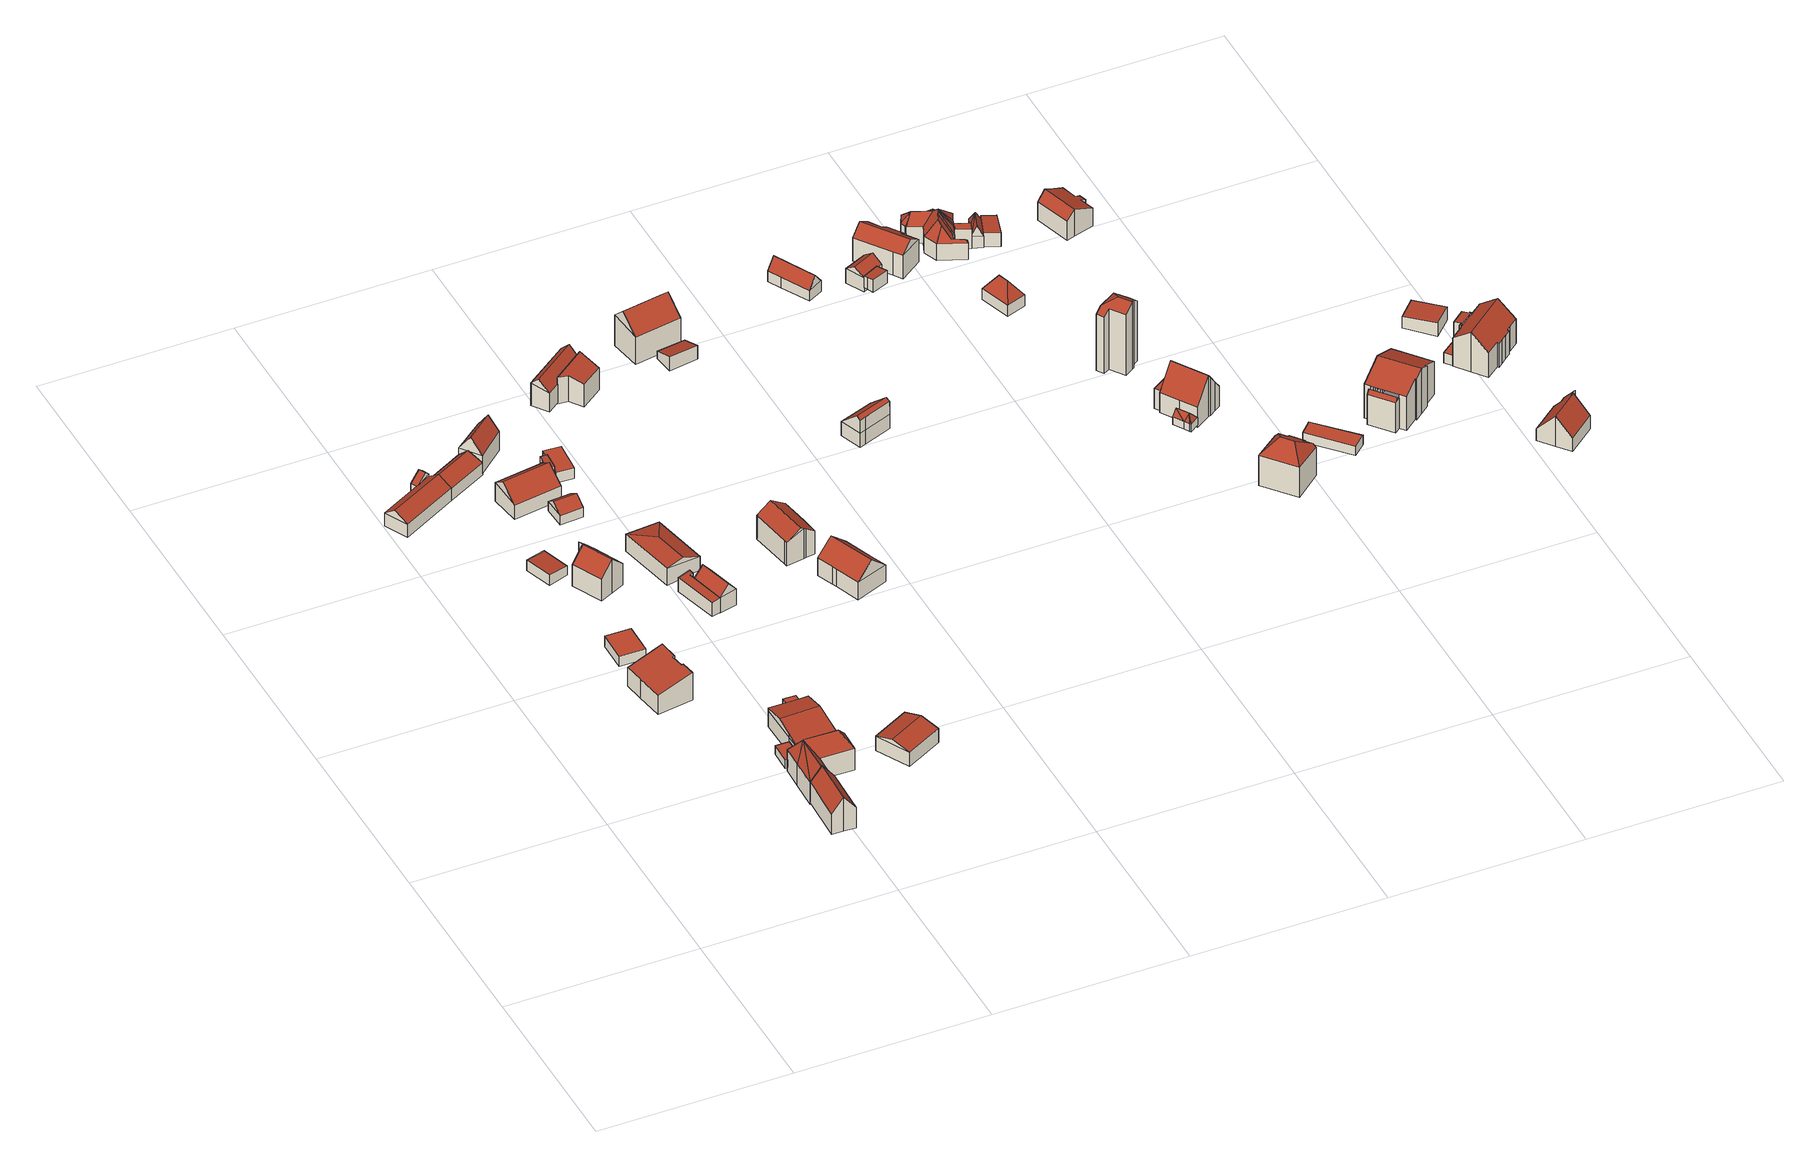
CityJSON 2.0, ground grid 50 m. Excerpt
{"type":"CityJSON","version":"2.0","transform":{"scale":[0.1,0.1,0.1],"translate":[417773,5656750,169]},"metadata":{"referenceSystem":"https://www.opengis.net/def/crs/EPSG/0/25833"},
"CityObjects":{
"building1":{"type":"Building","attributes":{"Dachtyp_tdc":"tdcPolyFlatRoof","Gemeindeschluessel":14612000,"Dachneigung":14.38,"QualitaetDacherkennung":85,"Geometrietyp2DReferenz":"3000","measuredHeight":8.05,"function":"31001_9998","roofType":"2100"},"geometry":[{"type":"Solid","lod":"2","boundaries":[[[[0,1,2,3]],[[1,4,5,2]],[[4,6,7,5]],[[6,8,9,7]],[[8,10,11,9]],[[10,12,13,11]],[[12,14,15,13]],[[14,16,17,15]],[[16,18,19,17]],[[18,20,21,19]],[[18,16,14,12,10,8,6,4,1,0,20]],[[21,3,2,5,7,9,11,13,15,17,19]],[[20,0,3,21]]]],"semantics":{"surfaces":[{"type":"WallSurface"},{"type":"RoofSurface"},{"type":"GroundSurface"}],"values":[[0,0,0,0,0,0,0,0,0,0,1,2,0]]}}]},
"building2":{"type":"Building","attributes":{"Dachtyp_tdc":"tdcPolyFlatRoof","Gemeindeschluessel":14612000,"Dachneigung":0,"QualitaetDacherkennung":0,"Geometrietyp2DReferenz":"3000","BezugspunktDach":"2000","measuredHeight":3,"function":"31001_9998"},"geometry":[{"type":"MultiSurface","lod":"2","boundaries":[[[22,23,24,25]],[[25,24,26,27]],[[24,23,28,26]],[[23,22,29,28]],[[22,25,27,29]],[[27,26,28,29]]],"semantics":{"surfaces":[{"type":"RoofSurface"},{"type":"WallSurface"},{"type":"GroundSurface"}],"values":[0,1,1,1,1,2]}}]},
"building3":{"type":"Building","attributes":{"Dachtyp_tdc":"tdcFreeFormRoof","Gemeindeschluessel":14612000,"Dachneigung":52.59,"QualitaetDacherkennung":66,"Geometrietyp2DReferenz":"3000","measuredHeight":9.77,"function":"31001_9998","roofType":"5000"},"geometry":[{"type":"Solid","lod":"2","boundaries":[[[[30,31,32,33]],[[31,34,35,32]],[[34,36,37,35]],[[36,38,39,37]],[[38,40,41,39]],[[40,42,43,41]],[[42,30,33,43]],[[38,36,34,31]],[[31,30,42,40,38]],[[33,32,35,37,39,41,43]]]],"semantics":{"surfaces":[{"type":"WallSurface"},{"type":"RoofSurface"},{"type":"GroundSurface"}],"values":[[0,0,0,0,0,0,0,1,1,2]]}}]},
"building4":{"type":"Building","attributes":{"Dachtyp_tdc":"tdcPolyFlatRoof","Gemeindeschluessel":14612000,"Dachneigung":0,"QualitaetDacherkennung":72,"Geometrietyp2DReferenz":"3000","measuredHeight":2.59,"function":"31001_9998","roofType":"1000"},"geometry":[{"type":"Solid","lod":"2","boundaries":[[[[44,45,46,47]],[[45,48,49,46]],[[48,50,51,49]],[[50,52,53,51]],[[52,44,47,53]],[[52,50,48,45,44]],[[47,46,49,51,53]]]],"semantics":{"surfaces":[{"type":"WallSurface"},{"type":"RoofSurface"},{"type":"GroundSurface"}],"values":[[0,0,0,0,0,1,2]]}}]},
"building5":{"type":"Building","attributes":{"Dachtyp_tdc":"tdcPolyFlatRoof","Gemeindeschluessel":14612000,"Dachneigung":4.16,"QualitaetDacherkennung":73,"Geometrietyp2DReferenz":"3000","measuredHeight":3.13,"function":"31001_9998","roofType":"2100"},"geometry":[{"type":"Solid","lod":"2","boundaries":[[[[54,55,56,57]],[[55,58,59,56]],[[58,60,61,59]],[[60,54,57,61]],[[60,58,55,54]],[[57,56,59,61]]]],"semantics":{"surfaces":[{"type":"WallSurface"},{"type":"RoofSurface"},{"type":"GroundSurface"}],"values":[[0,0,0,0,1,2]]}}]},
"building6":{"type":"Building","attributes":{"Dachtyp_tdc":"tdcFreeFormRoof","Gemeindeschluessel":14612000,"Dachneigung":54.81,"QualitaetDacherkennung":33,"Geometrietyp2DReferenz":"3000","measuredHeight":10.43,"function":"31001_9998","roofType":"5000"},"geometry":[{"type":"Solid","lod":"2","boundaries":[[[[62,63,64,65]],[[63,66,67,64]],[[66,68,69,67]],[[68,70,71,69]],[[70,72,73,71]],[[72,74,75,73]],[[74,76,77,75]],[[76,78,79,77]],[[78,62,65,79]],[[80,81,78,76]],[[82,83,80,76,74]],[[84,82,74,72]],[[84,72,70]],[[84,83,82]],[[70,83,84]],[[68,83,70]],[[83,68,66]],[[66,80,83]],[[63,80,66]],[[62,80,63]],[[80,62,81]],[[81,62,78]],[[65,64,67,69,71,73,75,77,79]]]],"semantics":{"surfaces":[{"type":"WallSurface"},{"type":"RoofSurface"},{"type":"GroundSurface"}],"values":[[0,0,0,0,0,0,0,0,0,1,1,1,1,1,1,1,1,1,1,1,1,0,2]]}}]},
"building7":{"type":"Building","attributes":{"Dachtyp_tdc":"tdcFreeFormRoof","Gemeindeschluessel":14612000,"Dachneigung":10.25,"QualitaetDacherkennung":18,"Geometrietyp2DReferenz":"3000","measuredHeight":6.63,"function":"31001_9998","roofType":"5000"},"geometry":[{"type":"Solid","lod":"2","boundaries":[[[[85,86,87,88]],[[86,89,90,87]],[[89,91,92,90]],[[91,93,94,92]],[[93,95,96,94]],[[95,97,98,96]],[[97,85,88,98]],[[99,100,101,102,103,104]],[[85,104,103,105,106]],[[85,106,86]],[[86,106,105,89]],[[89,105,103,102,91]],[[91,102,101,93]],[[93,101,100,95]],[[95,100,99,97]],[[97,99,104,85]],[[88,87,90,92,94,96,98]]]],"semantics":{"surfaces":[{"type":"WallSurface"},{"type":"RoofSurface"},{"type":"GroundSurface"}],"values":[[0,0,0,0,0,0,0,1,1,0,0,0,0,0,0,0,2]]}}]},
"building8":{"type":"Building","attributes":{"Dachtyp_tdc":"tdcGableRoof","Gemeindeschluessel":14612000,"Dachneigung":43.23,"QualitaetDacherkennung":82,"Geometrietyp2DReferenz":"3000","measuredHeight":9.87,"function":"31001_9998","roofType":"3100"},"geometry":[{"type":"Solid","lod":"2","boundaries":[[[[107,108,109,110]],[[108,111,112,109]],[[111,113,114,112]],[[113,115,116,114]],[[115,117,118,116]],[[117,119,120,118]],[[119,121,122,120]],[[121,123,124,122]],[[123,125,126,124]],[[125,127,128,126]],[[127,107,110,128]],[[123,121,119,117,115,113,111,108]],[[108,107,127,125,123]],[[110,109,112,114,116,118,120,122,124,126,128]]]],"semantics":{"surfaces":[{"type":"WallSurface"},{"type":"RoofSurface"},{"type":"GroundSurface"}],"values":[[0,0,0,0,0,0,0,0,0,0,0,1,1,2]]}}]},
"building9":{"type":"Building","attributes":{"Dachtyp_tdc":"tdcPolyFlatRoof","Gemeindeschluessel":14612000,"Dachneigung":0,"QualitaetDacherkennung":0,"Geometrietyp2DReferenz":"3000","BezugspunktDach":"2000","measuredHeight":3,"function":"31001_9998"},"geometry":[{"type":"MultiSurface","lod":"2","boundaries":[[[129,130,131,132]],[[132,131,133,134]],[[131,130,135,133]],[[130,129,136,135]],[[129,132,134,136]],[[134,133,135,136]]],"semantics":{"surfaces":[{"type":"RoofSurface"},{"type":"WallSurface"},{"type":"GroundSurface"}],"values":[0,1,1,1,1,2]}}]},
"building10":{"type":"Building","attributes":{"Gemeindeschluessel":14612000,"Geometrietyp2DReferenz":"3000","function":"31001_9998","roofType":"9999"},"children":["building10-1","building10-2","building10-3"]},
"building10-1":{"type":"BuildingPart","attributes":{"Dachtyp_tdc":"tdcGableRoof","Dachneigung":31.47,"QualitaetDacherkennung":83,"Geometrietyp2DReferenz":"3000","measuredHeight":5.92,"roofType":"3100"},"parents":["building10"],"geometry":[{"type":"MultiSurface","lod":"2","boundaries":[[[137,138,139,140]],[[141,142,143,144]],[[142,137,140,143]],[[137,142,145]],[[138,137,145,146,147,148]],[[142,141,149,150,146,145]],[[140,139,144,143]]],"semantics":{"surfaces":[{"type":"WallSurface"},{"type":"RoofSurface"},{"type":"GroundSurface"}],"values":[0,0,0,0,1,1,2]}}]},
"building10-2":{"type":"BuildingPart","attributes":{"Dachtyp_tdc":"tdcGableRoof","Dachneigung":29.87,"QualitaetDacherkennung":83,"Geometrietyp2DReferenz":"3000","measuredHeight":5.85,"roofType":"3100"},"parents":["building10"],"geometry":[{"type":"MultiSurface","lod":"2","boundaries":[[[148,151,152,139,138]],[[153,151,154]],[[151,148,147,155,154]],[[156,157,153,154,155,150]],[[139,152,158,159,160,144]],[[151,153,158,152]]],"semantics":{"surfaces":[{"type":"WallSurface"},{"type":"RoofSurface"},{"type":"GroundSurface"}],"values":[0,0,1,1,2,0]}}]},
"building10-3":{"type":"BuildingPart","attributes":{"Dachtyp_tdc":"tdcGableRoof","Dachneigung":36.68,"QualitaetDacherkennung":73,"Geometrietyp2DReferenz":"3000","measuredHeight":5.77,"roofType":"3100"},"parents":["building10"],"geometry":[{"type":"MultiSurface","lod":"2","boundaries":[[[161,162,163,159]],[[162,164,165,163]],[[164,166,156,160,165]],[[164,162,167]],[[161,157,166,168]],[[162,161,168,167]],[[166,164,167,168]],[[159,163,165,160]]],"semantics":{"surfaces":[{"type":"WallSurface"},{"type":"RoofSurface"},{"type":"GroundSurface"}],"values":[0,0,0,0,0,1,1,2]}}]},
"building11":{"type":"Building","attributes":{"Dachtyp_tdc":"tdcGableRoof","Gemeindeschluessel":14612000,"Dachneigung":14.62,"QualitaetDacherkennung":73,"Geometrietyp2DReferenz":"3000","measuredHeight":5.46,"function":"31001_9998","roofType":"3100"},"geometry":[{"type":"Solid","lod":"2","boundaries":[[[[169,170,171,172]],[[170,173,174,171]],[[169,175,176]],[[173,170,177]],[[175,173,177,176]],[[170,169,176,177]],[[174,178,172,171]],[[173,175,178,174]],[[175,169,172,178]]]],"semantics":{"surfaces":[{"type":"WallSurface"},{"type":"RoofSurface"},{"type":"GroundSurface"}],"values":[[0,0,0,0,1,1,2,0,0]]}}]},
"building12":{"type":"Building","attributes":{"Dachtyp_tdc":"tdcPolyFlatRoof","Gemeindeschluessel":14612000,"Dachneigung":6.79,"QualitaetDacherkennung":65,"Geometrietyp2DReferenz":"3000","measuredHeight":4.45,"function":"31001_9998","roofType":"2100"},"geometry":[{"type":"Solid","lod":"2","boundaries":[[[[179,180,181,182]],[[180,183,184,181]],[[183,185,186,184]],[[185,187,188,186]],[[187,189,190,188]],[[189,191,192,190]],[[191,179,182,192]],[[191,189,187,185,183,180,179]],[[182,181,184,186,188,190,192]]]],"semantics":{"surfaces":[{"type":"WallSurface"},{"type":"RoofSurface"},{"type":"GroundSurface"}],"values":[[0,0,0,0,0,0,0,1,2]]}}]},
"building13":{"type":"Building","attributes":{"Dachtyp_tdc":"tdcGableRoof","Gemeindeschluessel":14612000,"Dachneigung":36.39,"QualitaetDacherkennung":91,"Geometrietyp2DReferenz":"3000","measuredHeight":7.76,"function":"31001_9998","roofType":"3100"},"geometry":[{"type":"Solid","lod":"2","boundaries":[[[[193,194,195,196]],[[194,197,198,195]],[[197,199,200,198]],[[199,193,196,200]],[[197,194,201]],[[193,199,202]],[[194,193,202,201]],[[199,197,201,202]],[[196,195,198,200]]]],"semantics":{"surfaces":[{"type":"WallSurface"},{"type":"RoofSurface"},{"type":"GroundSurface"}],"values":[[0,0,0,0,0,0,1,1,2]]}}]},
"building14":{"type":"Building","attributes":{"Dachtyp_tdc":"tdcGableRoof","Gemeindeschluessel":14612000,"Dachneigung":48.1,"QualitaetDacherkennung":83,"Geometrietyp2DReferenz":"3000","measuredHeight":7.21,"function":"31001_9998","roofType":"3100"},"geometry":[{"type":"Solid","lod":"2","boundaries":[[[[189,187,203,204]],[[187,205,206,203]],[[205,207,208,206]],[[207,189,204,208]],[[205,187,209]],[[189,207,210]],[[187,189,210,209]],[[207,205,209,210]],[[204,203,206,208]]]],"semantics":{"surfaces":[{"type":"WallSurface"},{"type":"RoofSurface"},{"type":"GroundSurface"}],"values":[[0,0,0,0,0,0,1,1,2]]}}]},
"building15":{"type":"Building","attributes":{"Dachtyp_tdc":"tdcGableRoof","Gemeindeschluessel":14612000,"Dachneigung":34.27,"QualitaetDacherkennung":97,"Geometrietyp2DReferenz":"3000","measuredHeight":4.75,"function":"31001_9998","roofType":"3100"},"geometry":[{"type":"Solid","lod":"2","boundaries":[[[[211,212,213,214]],[[212,215,216,213]],[[215,217,218,216]],[[217,211,214,218]],[[215,212,219]],[[211,217,220]],[[212,211,220,219]],[[217,215,219,220]],[[214,213,216,218]]]],"semantics":{"surfaces":[{"type":"WallSurface"},{"type":"RoofSurface"},{"type":"GroundSurface"}],"values":[[0,0,0,0,0,0,1,1,2]]}}]},
"building16":{"type":"Building","attributes":{"Dachtyp_tdc":"tdcHipAndGableRoof","Gemeindeschluessel":14612000,"Dachneigung":21.78,"QualitaetDacherkennung":17,"Geometrietyp2DReferenz":"3000","measuredHeight":5.91,"function":"31001_9998","roofType":"5000"},"geometry":[{"type":"Solid","lod":"2","boundaries":[[[[221,222,223,224]],[[222,225,226,223]],[[225,227,228,226]],[[227,221,224,228]],[[225,222,229]],[[221,227,230]],[[222,221,230,229]],[[227,225,229,230]],[[224,223,226,228]]]],"semantics":{"surfaces":[{"type":"WallSurface"},{"type":"RoofSurface"},{"type":"GroundSurface"}],"values":[[0,0,0,0,1,0,1,1,2]]}}]},
"building17":{"type":"Building","attributes":{"Dachtyp_tdc":"tdcPolyFlatRoof","Gemeindeschluessel":14612000,"Dachneigung":3.76,"QualitaetDacherkennung":83,"Geometrietyp2DReferenz":"3000","measuredHeight":2.89,"function":"31001_9998","roofType":"2100"},"geometry":[{"type":"Solid","lod":"2","boundaries":[[[[231,232,233,234]],[[232,235,236,233]],[[235,237,238,236]],[[237,239,240,238]],[[239,241,242,240]],[[241,231,234,242]],[[241,239,237,235,232,231]],[[234,233,236,238,240,242]]]],"semantics":{"surfaces":[{"type":"WallSurface"},{"type":"RoofSurface"},{"type":"GroundSurface"}],"values":[[0,0,0,0,0,0,1,2]]}}]},
"building18":{"type":"Building","attributes":{"Dachtyp_tdc":"tdcGableRoof","Gemeindeschluessel":14612000,"Dachneigung":54.83,"QualitaetDacherkennung":79,"Geometrietyp2DReferenz":"3000","measuredHeight":9.63,"function":"31001_9998","roofType":"3100"},"geometry":[{"type":"Solid","lod":"2","boundaries":[[[[243,244,245,246]],[[244,247,248,245]],[[247,249,250,248]],[[249,243,246,250]],[[247,244,251]],[[243,249,252]],[[244,243,252,251]],[[249,247,251,252]],[[246,245,248,250]]]],"semantics":{"surfaces":[{"type":"WallSurface"},{"type":"RoofSurface"},{"type":"GroundSurface"}],"values":[[0,0,0,0,0,0,1,1,2]]}}]},
"building19":{"type":"Building","attributes":{"Dachtyp_tdc":"tdcPolyFlatRoof","Gemeindeschluessel":14612000,"Dachneigung":0,"QualitaetDacherkennung":0,"Geometrietyp2DReferenz":"3000","BezugspunktDach":"2000","measuredHeight":3,"function":"31001_9998"},"geometry":[{"type":"MultiSurface","lod":"2","boundaries":[[[253,254,255,256,257,258]],[[258,257,259,260]],[[257,256,261,259]],[[256,255,262,261]],[[255,254,263,262]],[[254,253,264,263]],[[253,258,260,264]],[[260,259,261,262,263,264]]],"semantics":{"surfaces":[{"type":"RoofSurface"},{"type":"WallSurface"},{"type":"GroundSurface"}],"values":[0,1,1,1,1,1,1,2]}}]},
"building20":{"type":"Building","attributes":{"Dachtyp_tdc":"tdcFreeFormRoof","Gemeindeschluessel":14612000,"Dachneigung":33.95,"QualitaetDacherkennung":75,"Geometrietyp2DReferenz":"3000","measuredHeight":9.49,"function":"31001_9998","roofType":"5000"},"geometry":[{"type":"Solid","lod":"2","boundaries":[[[[265,266,267,268]],[[266,269,270,267]],[[269,271,272,270]],[[271,273,274,272]],[[273,275,276,274]],[[275,277,278,276]],[[277,279,280,278]],[[279,281,282,280]],[[281,265,268,282]],[[279,283,284,265,281]],[[273,271,269,266,284,283,277,275]],[[279,277,283]],[[266,265,284]],[[268,267,270,272,274,276,278,280,282]]]],"semantics":{"surfaces":[{"type":"WallSurface"},{"type":"RoofSurface"},{"type":"GroundSurface"}],"values":[[0,0,0,0,0,0,0,0,0,1,1,0,0,2]]}}]},
"building21":{"type":"Building","attributes":{"Dachtyp_tdc":"tdcFreeFormRoof","Gemeindeschluessel":14612000,"Dachneigung":41.43,"QualitaetDacherkennung":83,"Geometrietyp2DReferenz":"3000","measuredHeight":9.02,"function":"31001_9998","roofType":"5000"},"geometry":[{"type":"Solid","lod":"2","boundaries":[[[[285,286,287,288]],[[286,289,290,287]],[[289,291,292,290]],[[291,293,294,292]],[[293,295,296,294]],[[295,297,298,296]],[[297,285,288,298]],[[299,293,291,289,300]],[[295,299,300,286,285,297]],[[289,286,300]],[[295,293,299]],[[288,287,290,292,294,296,298]]]],"semantics":{"surfaces":[{"type":"WallSurface"},{"type":"RoofSurface"},{"type":"GroundSurface"}],"values":[[0,0,0,0,0,0,0,1,1,0,0,2]]}}]},
"building22":{"type":"Building","attributes":{"Dachtyp_tdc":"tdcGableRoof","Gemeindeschluessel":14612000,"Dachneigung":46.89,"QualitaetDacherkennung":46,"Geometrietyp2DReferenz":"3000","measuredHeight":8.51,"function":"31001_9998","roofType":"3100"},"geometry":[{"type":"Solid","lod":"2","boundaries":[[[[301,302,303,304]],[[302,305,306,303]],[[305,307,308,306]],[[307,301,304,308]],[[305,302,309]],[[301,307,310]],[[302,301,310,309]],[[307,305,309,310]],[[304,303,306,308]]]],"semantics":{"surfaces":[{"type":"WallSurface"},{"type":"RoofSurface"},{"type":"GroundSurface"}],"values":[[0,0,0,0,0,0,1,1,2]]}}]},
"building23":{"type":"Building","attributes":{"Dachtyp_tdc":"tdcPolyFlatRoof","Gemeindeschluessel":14612000,"Dachneigung":12.31,"QualitaetDacherkennung":55,"Geometrietyp2DReferenz":"3000","measuredHeight":7.72,"function":"31001_9998","roofType":"2100"},"geometry":[{"type":"Solid","lod":"2","boundaries":[[[[311,312,313,314]],[[312,315,316,313]],[[315,317,318,316]],[[317,319,320,318]],[[319,311,314,320]],[[319,317,315,312,311]],[[314,313,316,318,320]]]],"semantics":{"surfaces":[{"type":"WallSurface"},{"type":"RoofSurface"},{"type":"GroundSurface"}],"values":[[0,0,0,0,0,1,2]]}}]},
"building24":{"type":"Building","attributes":{"Dachtyp_tdc":"tdcGableRoof","Gemeindeschluessel":14612000,"Dachneigung":40.51,"QualitaetDacherkennung":67,"Geometrietyp2DReferenz":"3000","measuredHeight":12.16,"function":"31001_9998","roofType":"3100"},"geometry":[{"type":"Solid","lod":"2","boundaries":[[[[321,322,323,324]],[[322,325,326,323]],[[325,327,328,326]],[[327,321,324,328]],[[325,322,329]],[[321,327,330]],[[322,321,330,329]],[[327,325,329,330]],[[324,323,326,328]]]],"semantics":{"surfaces":[{"type":"WallSurface"},{"type":"RoofSurface"},{"type":"GroundSurface"}],"values":[[0,0,0,0,0,0,1,1,2]]}}]},
"building25":{"type":"Building","attributes":{"Dachtyp_tdc":"tdcGableRoof","Gemeindeschluessel":14612000,"Dachneigung":41.36,"QualitaetDacherkennung":24,"Geometrietyp2DReferenz":"3000","measuredHeight":8.5,"function":"31001_9998","roofType":"3100"},"geometry":[{"type":"Solid","lod":"2","boundaries":[[[[331,332,333,334]],[[332,335,336,333]],[[335,337,338,336]],[[337,339,340,338]],[[339,341,342,340]],[[341,331,334,342]],[[331,341,343,344,332]],[[344,343,345,346,347]],[[332,344,347,335]],[[335,347,346,337]],[[337,346,345,339]],[[339,345,343,341]],[[334,333,336,338,340,342]]]],"semantics":{"surfaces":[{"type":"WallSurface"},{"type":"RoofSurface"},{"type":"GroundSurface"}],"values":[[0,0,0,0,0,0,1,1,0,0,0,0,2]]}}]},
"building26":{"type":"Building","attributes":{"Dachtyp_tdc":"tdcPolyFlatRoof","Gemeindeschluessel":14612000,"Dachneigung":18.61,"QualitaetDacherkennung":85,"Geometrietyp2DReferenz":"3000","measuredHeight":3.97,"function":"31001_9998","roofType":"2100"},"geometry":[{"type":"Solid","lod":"2","boundaries":[[[[348,349,350,351]],[[349,352,353,350]],[[352,354,355,353]],[[354,348,351,355]],[[354,352,349,348]],[[351,350,353,355]]]],"semantics":{"surfaces":[{"type":"WallSurface"},{"type":"RoofSurface"},{"type":"GroundSurface"}],"values":[[0,0,0,0,1,2]]}}]},
"building27":{"type":"Building","attributes":{"Dachtyp_tdc":"tdcFreeFormRoof","Gemeindeschluessel":14612000,"Dachneigung":49.21,"QualitaetDacherkennung":11,"Geometrietyp2DReferenz":"3000","measuredHeight":3.95,"function":"31001_9998","roofType":"5000"},"geometry":[{"type":"Solid","lod":"2","boundaries":[[[[356,357,358]],[[357,356,359]],[[360,361,362]],[[358,360,362,363]],[[356,358,363,364]],[[356,364,359]],[[365,366,367,368,369,370]],[[359,364,366,365]],[[364,363,367,366]],[[363,362,368,367]],[[362,361,369,368]],[[361,357,370,369]],[[357,359,365,370]],[[358,361,360]],[[358,357,361]]]],"semantics":{"surfaces":[{"type":"RoofSurface"},{"type":"WallSurface"},{"type":"GroundSurface"}],"values":[[0,0,0,0,0,1,2,1,1,1,1,1,1,0,0]]}}]},
"building28":{"type":"Building","attributes":{"Dachtyp_tdc":"tdcFreeFormRoof","Gemeindeschluessel":14612000,"Dachneigung":54.74,"QualitaetDacherkennung":80,"Geometrietyp2DReferenz":"3000","measuredHeight":6.12,"function":"31001_9998","roofType":"5000"},"geometry":[{"type":"Solid","lod":"2","boundaries":[[[[371,372,373,374]],[[372,375,376,373]],[[375,377,378,376]],[[377,379,380,378]],[[379,371,374,380]],[[381,379,377,382]],[[371,381,382,375,372]],[[377,375,382]],[[371,379,381]],[[374,373,376,378,380]]]],"semantics":{"surfaces":[{"type":"WallSurface"},{"type":"RoofSurface"},{"type":"GroundSurface"}],"values":[[0,0,0,0,0,1,1,0,0,2]]}}]},
"building29":{"type":"Building","attributes":{"Gemeindeschluessel":14612000,"Geometrietyp2DReferenz":"3000","function":"31001_9998","roofType":"9999"},"children":["building29-1","building29-2"]},
"building29-1":{"type":"BuildingPart","attributes":{"Dachtyp_tdc":"tdcPolyFlatRoof","Dachneigung":0,"QualitaetDacherkennung":43,"Geometrietyp2DReferenz":"3000","measuredHeight":5.92,"roofType":"1000"},"parents":["building29"],"geometry":[{"type":"MultiSurface","lod":"2","boundaries":[[[383,384,385,386]],[[384,387,388,385]],[[387,389,390,388]],[[389,391,392,390]],[[391,389,387,384,383,393]],[[386,385,388,390,392,394]]],"semantics":{"surfaces":[{"type":"WallSurface"},{"type":"RoofSurface"},{"type":"GroundSurface"}],"values":[0,0,0,0,1,2]}}]},
"building29-2":{"type":"BuildingPart","attributes":{"Dachtyp_tdc":"tdcGableRoof","Dachneigung":53.48,"QualitaetDacherkennung":77,"Geometrietyp2DReferenz":"3000","measuredHeight":12.07,"roofType":"3100"},"parents":["building29"],"geometry":[{"type":"MultiSurface","lod":"2","boundaries":[[[395,396,385,397]],[[396,398,383,386,385]],[[399,392,391]],[[399,400,401,392]],[[400,402,403,401]],[[402,404,405,403]],[[404,406,407,405]],[[406,408,409,407]],[[408,410,411,409]],[[410,412,413,411]],[[412,395,397,413]],[[408,406,404,402,400,399,414]],[[414,398,396,395,412,410,408]],[[397,385,386,394,392,401,403,405,407,409,411,413]]],"semantics":{"surfaces":[{"type":"WallSurface"},{"type":"RoofSurface"},{"type":"GroundSurface"}],"values":[0,0,0,0,0,0,0,0,0,0,0,1,1,2]}}]},
"building30":{"type":"Building","attributes":{"Dachtyp_tdc":"tdcFreeFormRoof","Gemeindeschluessel":14612000,"Dachneigung":33.54,"QualitaetDacherkennung":58,"Geometrietyp2DReferenz":"3000","measuredHeight":11.92,"function":"31001_9998","roofType":"5000"},"geometry":[{"type":"Solid","lod":"2","boundaries":[[[[415,416,417,418]],[[416,419,420,417]],[[419,421,422,420]],[[421,423,424,422]],[[423,425,426,424]],[[425,427,428,426]],[[423,429,430,425]],[[431,432,433,434,435,427]],[[430,429,421,419,416,415,432,431]],[[425,430,431,427]],[[415,433,432]],[[423,421,429]],[[428,436,437,438,418,417,420,422,424,426]],[[427,435,436,428]],[[435,434,437,436]],[[434,433,438,437]],[[433,415,418,438]]]],"semantics":{"surfaces":[{"type":"WallSurface"},{"type":"RoofSurface"},{"type":"GroundSurface"}],"values":[[0,0,0,0,0,0,1,1,1,1,0,0,2,0,0,0,0]]}}]},
"building31":{"type":"Building","attributes":{"Dachtyp_tdc":"tdcFreeFormRoof","Gemeindeschluessel":14612000,"Dachneigung":32.78,"QualitaetDacherkennung":2,"Geometrietyp2DReferenz":"3000","measuredHeight":19.54,"function":"31001_9998","roofType":"5000"},"geometry":[{"type":"Solid","lod":"2","boundaries":[[[[439,440,441,442]],[[440,443,444,441]],[[443,445,446,444]],[[445,447,448,446]],[[447,449,450,448]],[[449,451,452,450]],[[451,453,454,452]],[[453,455,456,454]],[[455,457,458,456]],[[457,459,460,458]],[[459,439,442,460]],[[455,453,461]],[[453,451,449,447,445,443,461]],[[443,440,439,459,457,455,461]],[[442,441,444,446,448,450,452,454,456,458,460]]]],"semantics":{"surfaces":[{"type":"WallSurface"},{"type":"RoofSurface"},{"type":"GroundSurface"}],"values":[[0,0,0,0,0,0,0,0,0,0,0,1,1,1,2]]}}]},
"building32":{"type":"Building","attributes":{"Dachtyp_tdc":"tdcPolyFlatRoof","Gemeindeschluessel":14612000,"Dachneigung":5.48,"QualitaetDacherkennung":72,"Geometrietyp2DReferenz":"3000","measuredHeight":3.64,"function":"31001_9998","roofType":"2100"},"geometry":[{"type":"Solid","lod":"2","boundaries":[[[[462,463,464,465]],[[463,466,467,464]],[[466,468,469,467]],[[468,470,471,469]],[[470,472,473,471]],[[472,462,465,473]],[[472,470,468,466,463,462]],[[465,464,467,469,471,473]]]],"semantics":{"surfaces":[{"type":"WallSurface"},{"type":"RoofSurface"},{"type":"GroundSurface"}],"values":[[0,0,0,0,0,0,1,2]]}}]},
"building33":{"type":"Building","attributes":{"Dachtyp_tdc":"tdcFreeFormRoof","Gemeindeschluessel":14612000,"Dachneigung":33.54,"QualitaetDacherkennung":76,"Geometrietyp2DReferenz":"3000","measuredHeight":5.92,"function":"31001_9998","roofType":"5000"},"geometry":[{"type":"Solid","lod":"2","boundaries":[[[[474,475,476,477]],[[475,478,479,476]],[[478,480,481,479]],[[480,482,483,481]],[[482,474,477,483]],[[482,480,484,485,474]],[[485,484,478,475]],[[475,474,485]],[[480,478,484]],[[477,476,479,481,483]]]],"semantics":{"surfaces":[{"type":"WallSurface"},{"type":"RoofSurface"},{"type":"GroundSurface"}],"values":[[0,0,0,0,0,1,1,0,0,2]]}}]},
"building34":{"type":"Building","attributes":{"Dachtyp_tdc":"tdcPolyFlatRoof","Gemeindeschluessel":14612000,"Dachneigung":0,"QualitaetDacherkennung":57,"Geometrietyp2DReferenz":"3000","measuredHeight":2.67,"function":"31001_9998","roofType":"1000"},"geometry":[{"type":"Solid","lod":"2","boundaries":[[[[486,487,488,489]],[[487,490,491,488]],[[490,492,493,491]],[[492,486,489,493]],[[492,490,487,486]],[[489,488,491,493]]]],"semantics":{"surfaces":[{"type":"WallSurface"},{"type":"RoofSurface"},{"type":"GroundSurface"}],"values":[[0,0,0,0,1,2]]}}]},
"building35":{"type":"Building","attributes":{"Dachtyp_tdc":"tdcFreeFormRoof","Gemeindeschluessel":14612000,"Dachneigung":36.26,"QualitaetDacherkennung":75,"Geometrietyp2DReferenz":"3000","measuredHeight":9.24,"function":"31001_9998","roofType":"5000"},"geometry":[{"type":"Solid","lod":"2","boundaries":[[[[494,495,496,497]],[[495,498,499,496]],[[498,500,501,499]],[[500,502,503,501]],[[502,504,505,503]],[[504,506,507,505]],[[506,508,509,507]],[[508,510,511,509]],[[510,512,513,511]],[[512,494,497,513]],[[494,512,514,515,495]],[[514,510,508,506,504,502,500,498,515]],[[512,510,514]],[[497,496,499,501,503,505,507,509,511,513]],[[498,495,515]]]],"semantics":{"surfaces":[{"type":"WallSurface"},{"type":"RoofSurface"},{"type":"GroundSurface"}],"values":[[0,0,0,0,0,0,0,0,0,0,1,1,0,2,0]]}}]},
"building36":{"type":"Building","attributes":{"Dachtyp_tdc":"tdcFreeFormRoof","Gemeindeschluessel":14612000,"Dachneigung":55.45,"QualitaetDacherkennung":15,"Geometrietyp2DReferenz":"3000","measuredHeight":7.17,"function":"31001_9998","roofType":"5000"},"geometry":[{"type":"Solid","lod":"2","boundaries":[[[[516,517,518,519,520,521,522,523]],[[524,525,517,516]],[[525,526,518,517]],[[526,527,519,518]],[[527,528,520,519]],[[528,529,521,520]],[[529,530,522,521]],[[530,531,523,522]],[[531,524,516,523]],[[529,528,532,533]],[[528,527,526,525,524,531,532]],[[531,530,533,532]],[[530,529,533]]]],"semantics":{"surfaces":[{"type":"GroundSurface"},{"type":"WallSurface"},{"type":"RoofSurface"}],"values":[[0,1,1,1,1,1,1,1,1,2,2,2,2]]}}]},
"building37":{"type":"Building","attributes":{"Dachtyp_tdc":"tdcPolyFlatRoof","Gemeindeschluessel":14612000,"Dachneigung":0,"QualitaetDacherkennung":3,"Geometrietyp2DReferenz":"3000","measuredHeight":3.14,"function":"31001_9998","roofType":"1000"},"geometry":[{"type":"Solid","lod":"2","boundaries":[[[[534,535,536,537]],[[535,538,539,536]],[[538,540,541,539]],[[540,542,543,541]],[[542,544,545,543]],[[544,534,537,545]],[[544,542,540,538,535,534]],[[537,536,539,541,543,545]]]],"semantics":{"surfaces":[{"type":"WallSurface"},{"type":"RoofSurface"},{"type":"GroundSurface"}],"values":[[0,0,0,0,0,0,1,2]]}}]},
"building38":{"type":"Building","attributes":{"Dachtyp_tdc":"tdcFreeFormRoof","Gemeindeschluessel":14612000,"Dachneigung":51.33,"QualitaetDacherkennung":27,"Geometrietyp2DReferenz":"3000","measuredHeight":9.14,"function":"31001_9998","roofType":"5000"},"geometry":[{"type":"Solid","lod":"2","boundaries":[[[[546,547,548,549]],[[547,550,551,548]],[[550,552,553,551]],[[552,554,555,553]],[[554,556,557,555]],[[556,558,559,557]],[[558,560,561,559]],[[560,562,563,561]],[[562,564,565,563]],[[564,566,567,565]],[[566,568,569,567]],[[568,570,571,569]],[[570,572,573,571]],[[572,574,575,573]],[[574,576,577,575]],[[576,578,579,577]],[[578,580,581,579]],[[580,582,583,581]],[[582,584,585,583]],[[584,546,549,585]],[[586,587,584,582]],[[588,589,590,586,582,580]],[[591,588,580,578]],[[592,591,578,576]],[[592,576,574]],[[593,589,588,591,592,574,572]],[[594,595,596,597,598,599,593,572,570]],[[600,594,570,568]],[[601,602,600,568,566]],[[601,566,564]],[[602,601,564,562]],[[595,594,600,602,562,560]],[[596,595,560,558]],[[597,596,558,556]],[[598,597,556,554]],[[599,552,550]],[[598,552,599]],[[552,598,554]],[[590,589,593,599,550,547]],[[587,586,590,547,546]],[[587,546,584]],[[549,548,551,553,555,557,559,561,563,565,567,569,571,573,575,577,579,581,583,585]]]],"semantics":{"surfaces":[{"type":"WallSurface"},{"type":"RoofSurface"},{"type":"GroundSurface"}],"values":[[0,0,0,0,0,0,0,0,0,0,0,0,0,0,0,0,0,0,0,0,1,1,1,1,1,1,1,1,1,1,1,1,1,1,1,1,1,1,1,1,1,2]]}}]},
"building39":{"type":"Building","attributes":{"Gemeindeschluessel":14612000,"Geometrietyp2DReferenz":"3000","function":"31001_9998","roofType":"9999"},"children":["building39-1","building39-2"]},
"building39-1":{"type":"BuildingPart","attributes":{"Dachtyp_tdc":"tdcFreeFormRoof","Dachneigung":49.25,"QualitaetDacherkennung":16,"Geometrietyp2DReferenz":"3000","measuredHeight":9.73,"roofType":"5000"},"parents":["building39"],"geometry":[{"type":"MultiSurface","lod":"2","boundaries":[[[603,604,605,606]],[[604,607,608,605]],[[607,609,610,608]],[[611,609,607]],[[612,611,607,604]],[[612,604,603]],[[611,612,603,609]],[[606,605,608,610]]],"semantics":{"surfaces":[{"type":"WallSurface"},{"type":"RoofSurface"},{"type":"GroundSurface"}],"values":[0,0,0,0,1,0,1,2]}}]},
"building39-2":{"type":"BuildingPart","attributes":{"Dachtyp_tdc":"tdcGableRoof","Dachneigung":24.39,"QualitaetDacherkennung":45,"Geometrietyp2DReferenz":"3000","measuredHeight":13.11,"roofType":"3100"},"parents":["building39"],"geometry":[{"type":"MultiSurface","lod":"2","boundaries":[[[613,614,603,606,615]],[[616,610,609]],[[616,617,618,610]],[[617,619,620,618]],[[619,621,622,620]],[[621,623,624,622]],[[623,625,626,624]],[[625,627,628,626]],[[627,629,630,628]],[[629,631,632,630]],[[631,633,634,632]],[[633,635,636,634]],[[635,637,638,636]],[[637,639,640,638]],[[639,641,642,640]],[[641,613,615,642]],[[637,635,633,631,629,627,625,623]],[[623,621,619,617,616,614,613,641,639,637]],[[615,606,610,618,620,622,624,626,628,630,632,634,636,638,640,642]]],"semantics":{"surfaces":[{"type":"WallSurface"},{"type":"RoofSurface"},{"type":"GroundSurface"}],"values":[0,0,0,0,0,0,0,0,0,0,0,0,0,0,0,0,1,1,2]}}]},
"building40":{"type":"Building","attributes":{"Dachtyp_tdc":"tdcFreeFormRoof","Gemeindeschluessel":14612000,"Dachneigung":47.73,"QualitaetDacherkennung":85,"Geometrietyp2DReferenz":"3000","measuredHeight":6.18,"function":"31001_9998","roofType":"5000"},"geometry":[{"type":"Solid","lod":"2","boundaries":[[[[643,644,645,646]],[[644,647,648,645]],[[647,649,650,648]],[[644,651,652,649,647]],[[651,643,653,654,652]],[[654,649,652]],[[644,643,651]],[[650,655,656,646,645,648]],[[649,654,655,650]],[[654,653,656,655]],[[653,643,646,656]]]],"semantics":{"surfaces":[{"type":"WallSurface"},{"type":"RoofSurface"},{"type":"GroundSurface"}],"values":[[0,0,0,1,1,0,0,2,0,0,0]]}}]},
"building41":{"type":"Building","attributes":{"Dachtyp_tdc":"tdcFreeFormRoof","Gemeindeschluessel":14612000,"Dachneigung":64.17,"QualitaetDacherkennung":21,"Geometrietyp2DReferenz":"3000","measuredHeight":6.37,"function":"31001_9998","roofType":"5000"},"geometry":[{"type":"Solid","lod":"2","boundaries":[[[[657,658,659,660]],[[658,661,662,659]],[[661,663,664,662]],[[663,665,666,664]],[[665,657,660,666]],[[663,667,665]],[[661,667,663]],[[667,661,668]],[[668,661,658]],[[667,668,658,657]],[[667,657,665]],[[660,659,662,664,666]]]],"semantics":{"surfaces":[{"type":"WallSurface"},{"type":"RoofSurface"},{"type":"GroundSurface"}],"values":[[0,0,0,0,0,1,1,1,0,1,1,2]]}}]},
"building42":{"type":"Building","attributes":{"Dachtyp_tdc":"tdcPolyFlatRoof","Gemeindeschluessel":14612000,"Dachneigung":2.58,"QualitaetDacherkennung":52,"Geometrietyp2DReferenz":"3000","measuredHeight":4.24,"function":"31001_9998","roofType":"2100"},"geometry":[{"type":"Solid","lod":"2","boundaries":[[[[669,670,671,672]],[[670,673,674,671]],[[673,675,676,674]],[[675,669,672,676]],[[675,673,670,669]],[[672,671,674,676]]]],"semantics":{"surfaces":[{"type":"WallSurface"},{"type":"RoofSurface"},{"type":"GroundSurface"}],"values":[[0,0,0,0,1,2]]}}]},
"building43":{"type":"Building","attributes":{"Dachtyp_tdc":"tdcGableRoof","Gemeindeschluessel":14612000,"Dachneigung":47.82,"QualitaetDacherkennung":75,"Geometrietyp2DReferenz":"3000","measuredHeight":8.82,"function":"31001_9998","roofType":"3100"},"geometry":[{"type":"Solid","lod":"2","boundaries":[[[[677,678,679,680]],[[678,681,682,679]],[[681,683,684,682]],[[683,685,686,684]],[[685,687,688,686]],[[687,689,690,688]],[[689,691,692,690]],[[691,693,694,692]],[[693,695,696,694]],[[695,677,680,696]],[[691,689,687,685]],[[685,683,681,678,677,695,693,691]],[[680,679,682,684,686,688,690,692,694,696]]]],"semantics":{"surfaces":[{"type":"WallSurface"},{"type":"RoofSurface"},{"type":"GroundSurface"}],"values":[[0,0,0,0,0,0,0,0,0,0,1,1,2]]}}]},
"building44":{"type":"Building","attributes":{"Dachtyp_tdc":"tdcPolyFlatRoof","Gemeindeschluessel":14612000,"Dachneigung":0,"QualitaetDacherkennung":0,"Geometrietyp2DReferenz":"3000","BezugspunktDach":"2000","measuredHeight":3,"function":"31001_9998"},"geometry":[{"type":"MultiSurface","lod":"2","boundaries":[[[697,698,699,700,701,702]],[[702,701,703,704]],[[701,700,705,703]],[[700,699,706,705]],[[699,698,707,706]],[[698,697,708,707]],[[697,702,704,708]],[[704,703,705,706,707,708]]],"semantics":{"surfaces":[{"type":"RoofSurface"},{"type":"WallSurface"},{"type":"GroundSurface"}],"values":[0,1,1,1,1,1,1,2]}}]},
"building45":{"type":"Building","attributes":{"Gemeindeschluessel":14612000,"Dachtyp_tdc":"tdcGableRoof","Dachneigung":25.3,"QualitaetDacherkennung":72,"Geometrietyp2DReferenz":"3000","measuredHeight":7.84,"function":"31001_9998","roofType":"3100"},"geometry":[{"type":"Solid","lod":"2","boundaries":[[[[709,710,711,712]],[[710,713,714,711]],[[713,715,716,714]],[[715,717,718,716]],[[717,719,720,718]],[[719,721,722,720]],[[721,723,724,722]],[[723,725,726,724]],[[725,727,728,726]],[[727,729,730,728]],[[729,731,732,730]],[[731,709,712,732]],[[727,725,723,721]],[[721,719,717,715,713,710,709,731,729,727]],[[712,711,714,716,718,720,722,724,726,728,730,732]]]],"semantics":{"surfaces":[{"type":"WallSurface"},{"type":"RoofSurface"},{"type":"GroundSurface"}],"values":[[0,0,0,0,0,0,0,0,0,0,0,0,1,1,2]]}}]},
"building46":{"type":"Building","attributes":{"Dachtyp_tdc":"tdcPolyFlatRoof","Gemeindeschluessel":14612000,"Dachneigung":3.46,"QualitaetDacherkennung":78,"Geometrietyp2DReferenz":"3000","measuredHeight":3.96,"function":"31001_9998","roofType":"2100"},"geometry":[{"type":"Solid","lod":"2","boundaries":[[[[733,734,735,736]],[[734,737,738,735]],[[737,739,740,738]],[[739,733,736,740]],[[739,737,734,733]],[[736,735,738,740]]]],"semantics":{"surfaces":[{"type":"WallSurface"},{"type":"RoofSurface"},{"type":"GroundSurface"}],"values":[[0,0,0,0,1,2]]}}]},
"building47":{"type":"Building","attributes":{"Gemeindeschluessel":14612000,"Geometrietyp2DReferenz":"3000","function":"31001_9998","roofType":"9999"},"children":["building47-1","building47-2"]},
"building47-1":{"type":"BuildingPart","attributes":{"Dachtyp_tdc":"tdcPolyFlatRoof","Dachneigung":9.63,"QualitaetDacherkennung":31,"Geometrietyp2DReferenz":"3000","measuredHeight":8.97,"roofType":"2100"},"parents":["building47"],"geometry":[{"type":"MultiSurface","lod":"2","boundaries":[[[741,742,743,744,745]],[[746,747,748,749,750]],[[747,751,752,748]],[[751,753,754,752]],[[753,755,756,754]],[[753,751,747,746,742,741,757,755]],[[756,758,745,744,749,748,752,754]],[[757,741,745,758]],[[755,757,758,756]]],"semantics":{"surfaces":[{"type":"WallSurface"},{"type":"RoofSurface"},{"type":"GroundSurface"}],"values":[0,0,0,0,0,1,2,0,0]}}]},
"building47-2":{"type":"BuildingPart","attributes":{"Dachtyp_tdc":"tdcGableRoof","Dachneigung":44.15,"QualitaetDacherkennung":47,"Geometrietyp2DReferenz":"3000","measuredHeight":11.63,"roofType":"3100"},"parents":["building47"],"geometry":[{"type":"MultiSurface","lod":"2","boundaries":[[[743,759,760,744]],[[759,761,762,760]],[[761,763,764,762]],[[763,765,766,764]],[[765,767,768,766]],[[767,769,770,768]],[[769,771,772,770]],[[771,773,774,772]],[[773,775,776,774]],[[775,777,778,776]],[[777,779,780,778]],[[779,781,782,780]],[[781,783,784,782]],[[783,750,749,784]],[[781,779,777,775,773,771,769,767,765,763,761]],[[761,759,743,750,783,781]],[[744,760,762,764,766,768,770,772,774,776,778,780,782,784,749]]],"semantics":{"surfaces":[{"type":"WallSurface"},{"type":"RoofSurface"},{"type":"GroundSurface"}],"values":[0,0,0,0,0,0,0,0,0,0,0,0,0,0,1,1,2]}}]}
},
"vertices":[
[108,552,354],[100,603,354],[100,603,299],[108,552,299],[130,608,362],[130,608,299],[164,613,371],[164,613,299],[195,619,379],[195,619,299],[202,567,379],[202,567,299],[197,566,378],[197,566,299],[203,532,378],[203,532,299],[207,533,379],[207,533,299],[213,494,379],[213,494,299],[120,480,354],[120,480,299],
[190,776,311],[124,777,311],[123,696,311],[189,695,311],[123,696,281],[189,695,281],[124,777,281],[190,776,281],
[393,0,281],[363,1,320],[363,1,222],[393,0,222],[333,2,281],[333,2,222],[338,129,281],[338,129,222],[368,128,320],[368,128,222],[393,127,288],[393,127,222],[398,127,281],[398,127,222],
[338,262,249],[340,320,249],[340,320,224],[338,262,224],[374,319,249],[374,319,224],[375,261,249],[375,261,224],[343,262,249],[343,262,224],
[172,1081,279],[120,1064,283],[120,1064,252],[172,1081,252],[96,1135,283],[96,1135,252],[149,1153,279],[149,1153,252],
[338,129,278],[341,204,278],[341,204,216],[338,129,216],[343,262,278],[343,262,216],[375,261,278],[375,261,216],[480,257,278],[480,257,216],[486,257,278],[486,257,216],[484,199,278],[484,199,216],[396,202,278],[396,202,216],[393,127,278],[393,127,216],[369,231,318],[365,128,318],[456,229,320],[371,232,320],[480,251,287],
[480,257,260],[375,261,260],[375,261,214],[480,257,214],[374,319,260],[374,319,214],[373,428,260],[373,428,214],[430,428,260],[430,428,214],[462,428,260],[462,428,214],[474,428,260],[474,428,214],[474,428,269],[462,428,269],[430,428,269],[373,428,269],[374,369,281],[476,370,281],[374,319,271],[375,261,261],
[206,1073,332],[209,1075,334],[209,1075,236],[206,1073,236],[214,1077,329],[214,1077,236],[207,1092,329],[207,1092,236],[233,1105,302],[233,1105,236],[241,1090,302],[241,1090,236],[243,1091,300],[243,1091,236],[280,1012,300],[280,1012,236],[246,996,334],[246,996,236],[212,980,299],[212,980,236],[175,1058,299],[175,1058,236],
[462,469,245],[429,470,245],[430,428,245],[462,428,245],[430,428,215],[462,428,215],[429,470,215],[462,469,215],
[286,1774,38],[182,1720,38],[182,1720,2],[286,1774,2],[154,1773,40],[247,1822,40],[247,1822,2],[154,1773,2],[262,1803,61],[165,1752,61],[176,1730,46],[182,1720,39],[154,1772,41],[164,1754,60],
[34,1642,39],[34,1642,2],[4,1701,41],[17,1676,61],[165,1753,61],[151,1778,41],[123,1763,41],[4,1701,2],[114,1758,2],[151,1778,2],
[114,1758,38],[105,1776,38],[105,1776,2],[142,1795,50],[142,1795,2],[151,1778,49],[131,1789,60],[140,1772,60],
[554,236,264],[651,287,264],[651,287,222],[554,236,222],[696,201,263],[696,201,222],[599,150,263],[576,195,277],[673,245,277],[599,150,222],
[405,979,239],[438,988,243],[438,988,199],[405,979,199],[441,976,243],[441,976,199],[432,973,242],[432,973,199],[436,958,242],[436,958,199],[459,868,242],[459,868,199],[436,862,239],[436,862,199],
[347,1484,160],[221,1465,160],[221,1465,119],[347,1484,119],[209,1544,174],[209,1544,119],[335,1563,174],[335,1563,119],[213,1514,196],[340,1532,196],
[436,958,197],[459,868,197],[481,969,244],[481,969,197],[504,879,244],[504,879,197],[460,964,270],[483,874,270],
[299,1452,155],[358,1456,155],[358,1456,128],[299,1452,128],[362,1397,155],[362,1397,128],[302,1393,154],[302,1393,128],[360,1427,175],[300,1423,175],
[423,1076,189],[391,1230,189],[391,1230,139],[423,1076,139],[484,1250,178],[484,1250,139],[515,1096,178],[515,1096,139],[449,1178,198],[468,1086,198],
[349,1583,137],[351,1606,137],[351,1606,110],[349,1583,110],[359,1606,137],[359,1606,110],[361,1627,137],[361,1627,110],[378,1626,139],[378,1626,110],[375,1579,139],[375,1579,110],
[355,1834,63],[286,1774,58],[286,1774,6],[355,1834,6],[247,1822,60],[247,1822,6],[320,1875,65],[320,1875,6],[266,1798,102],[337,1855,102],
[381,1654,128],[378,1626,128],[375,1579,128],[374,1569,128],[419,1566,128],[426,1651,128],[419,1566,98],[426,1651,98],[374,1569,98],[375,1579,98],[378,1626,98],[381,1654,98],
[693,1169,184],[771,1182,184],[771,1182,116],[693,1169,116],[776,1148,184],[776,1148,116],[783,1107,184],[783,1107,116],[789,1062,184],[789,1062,116],[766,1059,200],[766,1059,116],[760,1058,204],[760,1058,116],[712,1050,184],[712,1050,116],[711,1058,184],[711,1058,116],[750,1056,211],[731,1175,211],
[764,917,194],[748,959,194],[748,959,143],[764,917,143],[833,991,191],[833,991,143],[866,906,191],[866,906,143],[879,872,191],[879,872,143],[793,839,194],[793,839,143],[769,903,194],[769,903,143],[835,855,233],[789,974,233],
[489,1948,76],[605,2033,76],[605,2033,10],[489,1948,10],[634,1993,64],[634,1993,10],[518,1908,64],[518,1908,10],[618,2016,95],[501,1931,95],
[655,1935,73],[598,1894,73],[598,1894,8],[655,1935,8],[574,1927,82],[574,1927,8],[547,1929,86],[547,1929,8],[634,1993,86],[634,1993,8],
[887,1991,99],[764,1970,99],[764,1970,20],[887,1991,20],[750,2052,110],[750,2052,20],[873,2073,110],[873,2073,20],[756,2020,142],[879,2041,142],
[1033,1353,239],[1074,1368,239],[1074,1368,198],[1033,1353,198],[1095,1311,239],[1095,1311,198],[1022,1284,239],[1022,1284,198],[1005,1278,239],[1005,1278,198],[985,1336,239],[985,1336,198],[1002,1288,283],[1091,1321,283],[1005,1278,277],[1022,1284,277],[1095,1311,277],
[891,1978,42],[900,1927,60],[900,1927,20],[891,1978,20],[824,1916,60],[824,1916,20],[818,1968,42],[818,1968,20],
[1548,736,522],[1552,702,505],[1567,706,522],[1535,728,505],[1563,691,509],[1560,689,505],[1562,686,505],[1587,702,505],[1560,743,505],[1535,728,483],[1560,743,483],[1587,702,483],[1562,686,483],[1560,689,483],[1552,702,483],
[1206,1976,80],[1168,2047,80],[1168,2047,50],[1206,1976,50],[1150,2082,80],[1150,2082,50],[1190,2102,81],[1190,2102,50],[1245,1997,81],[1245,1997,50],[1225,1986,111],[1170,2092,111],
[1536,791,535],[1536,792,535],[1536,792,476],[1536,791,476],[1526,807,535],[1526,807,476],[1565,832,535],[1565,832,476],[1574,816,535],[1574,816,476],[1570,813,535],[1570,813,476],
[1531,789,535],[1536,792,542],[1531,789,476],[1536,791,542],[1574,816,590],[1608,838,535],[1608,838,476],[1664,751,535],[1664,751,476],[1649,742,558],[1649,742,476],[1632,730,587],[1632,730,476],[1626,727,597],[1626,727,476],[1587,702,535],[1587,702,476],[1560,743,534],[1560,743,476],[1570,813,597],
[1714,496,557],[1725,506,548],[1725,506,467],[1714,496,467],[1751,475,547],[1751,475,467],[1740,466,557],[1740,466,467],[1762,439,549],[1762,439,467],[1693,382,556],[1693,382,467],[1627,461,556],[1627,461,467],[1756,446,557],[1706,437,587],[1683,465,587],[1701,512,557],[1696,518,549],[1664,492,552],[1634,467,555],[1634,467,467],[1664,492,467],[1696,518,467],
[1612,1110,541],[1615,1105,541],[1615,1105,348],[1612,1110,348],[1611,1103,544],[1611,1103,348],[1587,1087,525],[1587,1087,348],[1561,1124,525],[1561,1124,348],[1545,1115,513],[1545,1115,348],[1533,1133,513],[1533,1133,348],[1548,1143,525],[1548,1143,348],[1596,1173,525],[1596,1173,348],[1618,1143,525],[1618,1143,348],[1632,1124,525],[1632,1124,348],[1589,1134,543],
[1329,1928,112],[1325,1937,111],[1325,1937,78],[1329,1928,78],[1367,1957,111],[1367,1957,78],[1373,1944,113],[1373,1944,78],[1380,1929,114],[1380,1929,78],[1336,1911,114],[1336,1911,78],
[1325,1937,105],[1302,1985,106],[1302,1985,64],[1325,1937,64],[1361,2012,106],[1361,2012,64],[1383,1964,105],[1383,1964,64],[1367,1957,105],[1367,1957,64],[1372,1989,124],[1313,1962,124],
[1855,424,531],[1766,521,531],[1766,521,504],[1855,424,504],[1796,551,531],[1796,551,504],[1887,454,531],[1887,454,504],
[1413,1969,128],[1352,2055,128],[1352,2055,60],[1413,1969,60],[1410,2097,125],[1410,2097,60],[1431,2066,125],[1431,2066,60],[1449,2079,109],[1449,2079,60],[1479,2037,109],[1479,2037,60],[1461,2025,125],[1461,2025,60],[1473,2009,125],[1473,2009,60],[1487,1988,125],[1487,1988,60],[1429,1947,128],[1429,1947,60],[1457,1966,152],[1379,2075,152],
[1511,1674,178],[1507,1688,178],[1526,1694,178],[1530,1680,178],[1549,1686,178],[1576,1607,178],[1524,1589,178],[1497,1669,178],[1511,1674,210],[1507,1688,188],[1526,1694,188],[1530,1680,210],[1549,1686,210],[1576,1607,210],[1524,1589,210],[1497,1669,210],[1532,1652,250],[1541,1624,250],
[1946,570,557],[1951,575,557],[1951,575,526],[1946,570,526],[1963,584,557],[1963,584,526],[1967,588,557],[1967,588,526],[1984,567,557],[1984,567,526],[1963,549,557],[1963,549,526],
[1581,2082,109],[1576,2071,109],[1576,2071,60],[1581,2082,60],[1606,2059,109],[1606,2059,60],[1597,2038,109],[1597,2038,60],[1591,2022,109],[1591,2022,60],[1589,2018,109],[1589,2018,60],[1577,1987,109],[1577,1987,60],[1573,1988,109],[1573,1988,60],[1566,1970,109],[1566,1970,60],[1595,1958,109],[1595,1958,60],[1593,1947,109],[1593,1947,60],[1526,1974,109],[1526,1974,60],[1512,2011,109],[1512,2011,60],[1525,2045,109],[1525,2045,60],[1490,2060,109],[1490,2060,60],[1489,2063,109],[1489,2063,60],[1484,2077,109],[1484,2077,60],[1497,2104,109],[1497,2104,60],[1552,2082,109],[1552,2082,60],[1557,2092,109],[1557,2092,60],[1560,2065,125],[1564,2075,125],[1508,2076,136],[1548,2059,137],[1548,2060,136],[1507,2075,135],[1496,2066,118],[1554,2056,136],[1547,2011,149],[1554,2029,149],[1557,2030,152],[1557,2031,152],[1559,2036,152],[1561,2040,152],[1547,1994,142],[1589,1954,115],[1559,1967,116],
[1973,443,617],[1959,431,617],[1959,431,530],[1973,443,530],[1913,487,617],[1913,487,530],[1927,499,617],[1927,499,530],[1920,493,627],[1966,437,627],
[1985,428,629],[1973,443,629],[1985,428,530],[1927,499,629],[1917,511,629],[1917,511,530],[1954,542,651],[1954,542,530],[1963,549,656],[1963,549,530],[1972,557,661],[1972,557,530],[1984,567,654],[1984,567,530],[1992,573,649],[1992,573,530],[2029,604,627],[2029,604,530],[2098,520,627],[2098,520,530],[2062,491,648],[2062,491,530],[2065,488,648],[2065,488,530],[2043,470,661],[2043,470,530],[2022,453,649],[2022,453,530],[2020,456,649],[2020,456,530],
[1625,2007,107],[1614,1976,126],[1614,1976,67],[1625,2007,67],[1613,1972,125],[1613,1972,67],[1577,1987,125],[1577,1987,67],[1618,1988,129],[1583,2002,129],[1591,2022,105],[1589,2018,111],[1589,2018,67],[1591,2022,67],
[1662,2027,99],[1641,1966,99],[1641,1966,65],[1662,2027,65],[1614,1976,99],[1614,1976,65],[1625,2007,99],[1625,2007,65],[1636,2037,99],[1636,2037,65],[1645,2019,128],[1627,1971,129],
[1662,2027,108],[1697,2014,106],[1697,2014,66],[1662,2027,66],[1678,1952,106],[1678,1952,66],[1641,1966,108],[1641,1966,66],
[2313,298,596],[2328,310,596],[2328,310,544],[2313,298,544],[2345,289,626],[2345,289,544],[2330,277,626],[2330,277,544],[2334,273,632],[2334,273,544],[2360,239,583],[2360,239,544],[2288,181,583],[2288,181,544],[2261,215,632],[2261,215,544],[2230,254,578],[2230,254,544],[2303,312,578],[2303,312,544],
[2167,615,560],[2181,597,560],[2213,622,560],[2211,625,560],[2218,630,560],[2206,645,560],[2218,630,530],[2206,645,530],[2211,625,530],[2213,622,530],[2181,597,530],[2167,615,530],
[1870,1985,132],[1874,1971,132],[1874,1971,80],[1870,1985,80],[1888,1975,126],[1888,1975,80],[1894,1957,126],[1894,1957,80],[1880,1953,132],[1880,1953,80],[1892,1915,132],[1892,1915,80],[1839,1898,159],[1839,1898,80],[1817,1892,135],[1817,1892,80],[1787,1987,134],[1787,1987,80],[1808,1994,159],[1808,1994,80],[1835,2002,145],[1835,2002,80],[1862,2011,132],[1862,2011,80],
[2208,736,545],[2147,797,540],[2147,797,506],[2208,736,506],[2192,843,540],[2192,843,506],[2253,780,545],[2253,780,506],
[2253,658,618],[2255,655,619],[2255,655,612],[2255,655,529],[2253,658,529],[2213,622,619],[2211,625,618],[2211,625,529],[2213,622,529],[2213,622,612],[2218,630,618],[2218,630,529],[2206,645,615],[2206,645,529],[2239,671,615],[2239,671,529],[2250,656,618],[2250,656,529],
[2289,683,612],[2289,683,529],[2318,646,645],[2318,646,529],[2347,610,601],[2347,610,529],[2323,591,601],[2323,591,529],[2313,583,601],[2313,583,529],[2316,580,597],[2316,580,529],[2302,570,597],[2302,570,529],[2287,558,597],[2287,558,529],[2275,548,597],[2275,548,529],[2272,551,601],[2272,551,529],[2238,524,601],[2238,524,529],[2210,560,645],[2210,560,529],[2181,597,612],[2181,597,529]
]}
